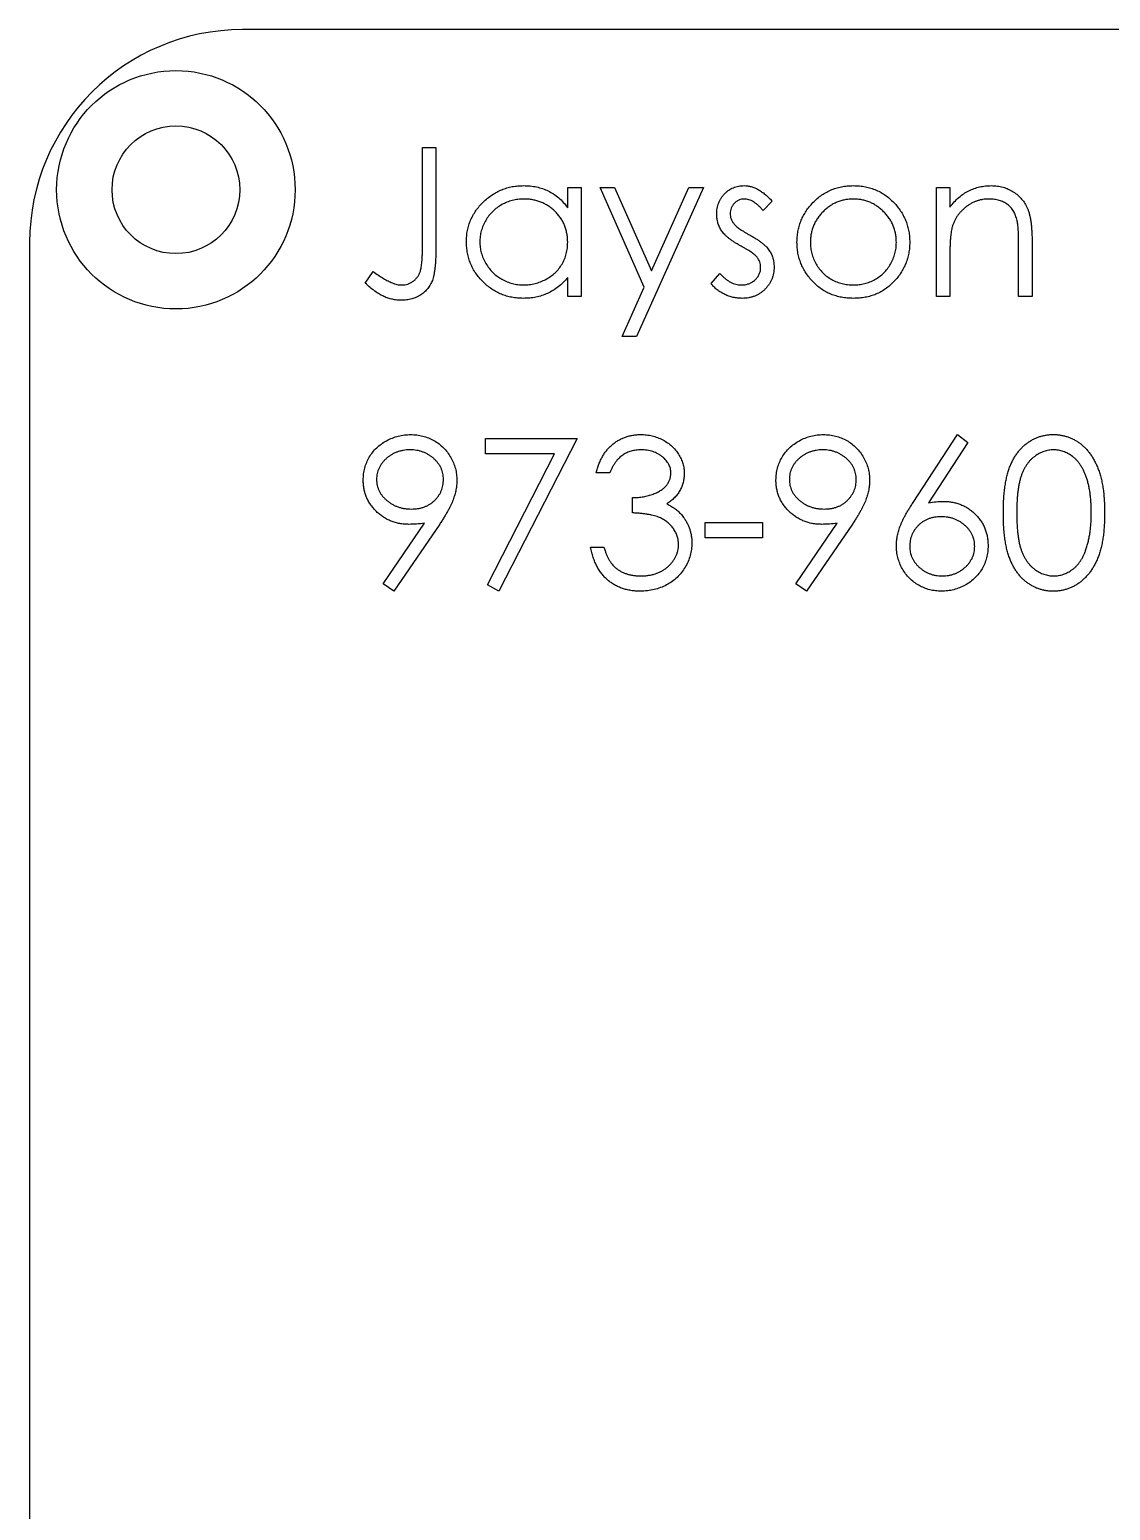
# Model space of a CAD drawing. Header units: millimetres. Extents: x -25.6 to 59.4, y -62 to 7.6.
# Drawn here: x -25.62 to -0.24, y -27.22 to 7.57 of the extents above; entities that cross this region are included whole.
import ezdxf

# ---------------------------------------------------------------- set-up
doc = ezdxf.new("R2010")
doc.units = ezdxf.units.MM

msp = doc.modelspace()

# ---------------------------------------------------------------- linework, layer by layer
at = {"color": 7, "linetype": 'Continuous', "lineweight": 25}
for p, q in [((38.139, 7.565), (-20.622, 7.565)), ((-16.398, 4.798), (-16.084, 4.798)), ((-16.398, 2.469), (-16.398, 4.798)), ((-16.084, 4.798), (-16.084, 2.434)), ((-12.988, 3.855), (-12.674, 3.855)), ((-12.988, 3.382), (-12.988, 3.855)), ((-12.674, 3.855), (-12.674, 1.298)), ((-12.225, 3.855), (-11.886, 3.855)), ((-11.191, 1.516), (-12.225, 3.855)), ((-11.886, 3.855), (-11.02, 1.896)), ((-9.802, 3.855), (-11.372, 0.355)), ((-11.02, 1.896), (-10.141, 3.855)), ((-10.141, 3.855), (-9.802, 3.855)), ((-4.327, 3.855), (-4.013, 3.855)), ((-4.327, 1.298), (-4.327, 3.855)), ((-4.013, 3.855), (-4.013, 3.394)), ((-8.186, 3.536), (-8.399, 3.317)), ((-25.622, 2.565), (-25.622, -42.435)), ((-2.398, 1.298), (-2.398, 2.501)), ((-2.084, 2.604), (-2.084, 1.298)), ((-4.013, 2.222), (-4.013, 1.298)), ((-17.744, 1.612), (-17.559, 1.881)), ((-12.988, 1.298), (-12.988, 1.74)), ((-9.622, 1.599), (-9.414, 1.836)), ((-11.712, 0.355), (-11.191, 1.516)), ((-12.674, 1.298), (-12.988, 1.298)), ((-4.013, 1.298), (-4.327, 1.298)), ((-2.084, 1.298), (-2.398, 1.298)), ((-11.372, 0.355), (-11.712, 0.355)), ((-14.917, -2.036), (-12.763, -2.036)), ((-14.917, -2.395), (-14.917, -2.036)), ((-12.763, -2.036), (-14.603, -5.625)), ((-4.878, -3.543), (-3.834, -1.946)), ((-3.834, -1.946), (-3.592, -2.136)), ((-13.295, -2.395), (-14.917, -2.395)), ((-14.874, -5.476), (-13.295, -2.395)), ((-3.592, -2.136), (-4.517, -3.55)), ((-12, -2.843), (-12.315, -2.843)), ((-11.462, -3.786), (-11.462, -3.427)), ((-17.322, -5.451), (-16.349, -4.028)), ((-15.993, -4.049), (-17.071, -5.625)), ((-9.757, -4.01), (-8.411, -4.01)), ((-9.757, -4.369), (-9.757, -4.01)), ((-8.411, -4.01), (-8.411, -4.369)), ((-7.63, -5.451), (-6.656, -4.028)), ((-6.301, -4.049), (-7.379, -5.625)), ((-8.411, -4.369), (-9.757, -4.369)), ((-12.449, -4.593), (-12.135, -4.593)), ((-17.071, -5.625), (-17.322, -5.451)), ((-14.603, -5.625), (-14.874, -5.476)), ((-7.379, -5.625), (-7.63, -5.451))]:
    msp.add_line(p, q, dxfattribs=at)
for radius in [2.8, 1.5]:
    msp.add_circle((-22.188, 3.803), radius, dxfattribs=at)
msp.add_arc((-20.622, 2.565), 5, 90, 180, dxfattribs=at)
for points, knots in [([(-15.366, 2.583), (-15.365, 2.628), (-15.362, 2.716), (-15.344, 2.845), (-15.313, 2.97), (-15.269, 3.089), (-15.213, 3.203), (-15.145, 3.313), (-15.065, 3.418), (-14.973, 3.515), (-14.873, 3.605), (-14.766, 3.684), (-14.655, 3.752), (-14.538, 3.805), (-14.416, 3.849), (-14.289, 3.879), (-14.157, 3.896), (-14.068, 3.899), (-14.022, 3.9)], [0, 0, 0, 0, 0.063775, 0.126079, 0.186904, 0.247574, 0.308003, 0.369132, 0.432033, 0.496791, 0.561611, 0.624914, 0.686726, 0.748079, 0.809582, 0.871631, 0.934886, 1, 1, 1, 1]), ([(-14.022, 3.9), (-13.97, 3.899), (-13.868, 3.896), (-13.718, 3.872), (-13.577, 3.833), (-13.442, 3.779), (-13.315, 3.707), (-13.196, 3.617), (-13.085, 3.508), (-13.021, 3.425), (-12.988, 3.382)], [0, 0, 0, 0, 0.129862, 0.254654, 0.376015, 0.495255, 0.614798, 0.738106, 0.865196, 1, 1, 1, 1]), ([(-9.488, 3.229), (-9.487, 3.253), (-9.486, 3.299), (-9.478, 3.367), (-9.462, 3.432), (-9.443, 3.494), (-9.417, 3.552), (-9.385, 3.608), (-9.348, 3.661), (-9.305, 3.71), (-9.258, 3.754), (-9.207, 3.793), (-9.154, 3.826), (-9.097, 3.854), (-9.038, 3.875), (-8.975, 3.889), (-8.909, 3.899), (-8.864, 3.9), (-8.841, 3.9)], [0, 0, 0, 0, 0.0679785, 0.1330435, 0.1965074, 0.2586134, 0.3197283, 0.3808729, 0.4426356, 0.5050793, 0.5678805, 0.6288139, 0.6889101, 0.748765, 0.8093858, 0.8708843, 0.9340375, 1, 1, 1, 1]), ([(-8.841, 3.9), (-8.814, 3.899), (-8.759, 3.897), (-8.677, 3.879), (-8.594, 3.85), (-8.512, 3.81), (-8.43, 3.758), (-8.348, 3.695), (-8.265, 3.621), (-8.213, 3.565), (-8.186, 3.536)], [0, 0, 0, 0, 0.1057143, 0.2134116, 0.3261267, 0.4444517, 0.5690611, 0.7027122, 0.8463179, 1, 1, 1, 1]), ([(-7.252, 3.477), (-7.22, 3.511), (-7.156, 3.578), (-7.049, 3.663), (-6.936, 3.737), (-6.817, 3.796), (-6.691, 3.843), (-6.559, 3.876), (-6.42, 3.897), (-6.326, 3.899), (-6.278, 3.9)], [0, 0, 0, 0, 0.128498, 0.252713, 0.374819, 0.496436, 0.617911, 0.741288, 0.8687, 1, 1, 1, 1]), ([(-6.278, 3.9), (-6.23, 3.899), (-6.136, 3.897), (-5.998, 3.876), (-5.866, 3.843), (-5.741, 3.798), (-5.622, 3.737), (-5.509, 3.665), (-5.403, 3.579), (-5.339, 3.512), (-5.306, 3.479)], [0, 0, 0, 0, 0.131751, 0.258332, 0.382134, 0.503804, 0.624693, 0.746871, 0.871514, 1, 1, 1, 1]), ([(-4.013, 3.394), (-3.98, 3.436), (-3.915, 3.517), (-3.806, 3.624), (-3.692, 3.712), (-3.572, 3.782), (-3.446, 3.835), (-3.316, 3.873), (-3.179, 3.896), (-3.087, 3.899), (-3.04, 3.9)], [0, 0, 0, 0, 0.140976, 0.2735688, 0.3989883, 0.5199298, 0.63811, 0.7565889, 0.8768598, 1, 1, 1, 1]), ([(-3.04, 3.9), (-2.993, 3.898), (-2.9, 3.895), (-2.765, 3.868), (-2.639, 3.822), (-2.523, 3.759), (-2.418, 3.68), (-2.325, 3.588), (-2.249, 3.483), (-2.198, 3.385), (-2.164, 3.299), (-2.143, 3.224), (-2.125, 3.142), (-2.109, 3.051), (-2.098, 2.951), (-2.09, 2.843), (-2.084, 2.726), (-2.084, 2.645), (-2.084, 2.604)], [0, 0, 0, 0, 0.0772404, 0.1511781, 0.223488, 0.2955426, 0.3669763, 0.4371305, 0.5070436, 0.5785597, 0.6166135, 0.6587562, 0.7044912, 0.7548031, 0.8093316, 0.8682745, 0.9320729, 1, 1, 1, 1]), ([(-14.018, 3.586), (-14.064, 3.584), (-14.155, 3.581), (-14.288, 3.556), (-14.415, 3.514), (-14.536, 3.457), (-14.649, 3.385), (-14.749, 3.298), (-14.839, 3.198), (-14.914, 3.086), (-14.976, 2.966), (-15.019, 2.84), (-15.047, 2.711), (-15.05, 2.624), (-15.052, 2.58)], [0, 0, 0, 0, 0.085921, 0.169593, 0.252476, 0.336244, 0.419505, 0.502036, 0.584775, 0.669846, 0.754185, 0.836658, 0.91801, 1, 1, 1, 1]), ([(-12.988, 2.571), (-12.989, 2.606), (-12.99, 2.676), (-13.005, 2.778), (-13.028, 2.876), (-13.06, 2.969), (-13.103, 3.058), (-13.154, 3.142), (-13.215, 3.222), (-13.284, 3.296), (-13.361, 3.364), (-13.441, 3.424), (-13.527, 3.474), (-13.617, 3.515), (-13.711, 3.547), (-13.81, 3.569), (-13.913, 3.584), (-13.983, 3.585), (-14.018, 3.586)], [0, 0, 0, 0, 0.0656338, 0.1291881, 0.1912187, 0.2519128, 0.3125075, 0.3734944, 0.4351516, 0.4987415, 0.5620952, 0.6241866, 0.6854757, 0.7460968, 0.8076116, 0.8699666, 0.933951, 1, 1, 1, 1]), ([(-8.841, 3.586), (-8.863, 3.585), (-8.907, 3.583), (-8.969, 3.562), (-9.027, 3.529), (-9.077, 3.483), (-9.12, 3.431), (-9.151, 3.372), (-9.17, 3.308), (-9.172, 3.264), (-9.174, 3.242)], [0, 0, 0, 0, 0.124958, 0.245901, 0.369166, 0.498511, 0.628504, 0.751028, 0.873724, 1, 1, 1, 1]), ([(-8.399, 3.317), (-8.418, 3.338), (-8.453, 3.379), (-8.51, 3.434), (-8.566, 3.48), (-8.621, 3.519), (-8.676, 3.549), (-8.731, 3.57), (-8.786, 3.584), (-8.823, 3.585), (-8.841, 3.586)], [0, 0, 0, 0, 0.158223, 0.305036, 0.441309, 0.565963, 0.683525, 0.793334, 0.898518, 1, 1, 1, 1]), ([(-6.279, 3.586), (-6.313, 3.585), (-6.38, 3.583), (-6.479, 3.569), (-6.574, 3.546), (-6.665, 3.513), (-6.753, 3.471), (-6.837, 3.419), (-6.917, 3.359), (-6.993, 3.289), (-7.062, 3.213), (-7.122, 3.133), (-7.174, 3.048), (-7.216, 2.96), (-7.248, 2.867), (-7.272, 2.77), (-7.286, 2.67), (-7.288, 2.602), (-7.289, 2.567)], [0, 0, 0, 0, 0.063846, 0.126044, 0.187165, 0.247399, 0.30838, 0.36978, 0.432584, 0.497641, 0.562401, 0.625557, 0.687332, 0.748313, 0.809791, 0.871768, 0.934836, 1, 1, 1, 1]), ([(-5.27, 2.567), (-5.271, 2.602), (-5.273, 2.67), (-5.287, 2.77), (-5.31, 2.867), (-5.342, 2.96), (-5.385, 3.048), (-5.437, 3.132), (-5.497, 3.214), (-5.567, 3.289), (-5.643, 3.359), (-5.723, 3.419), (-5.807, 3.471), (-5.894, 3.514), (-5.986, 3.545), (-6.081, 3.569), (-6.179, 3.583), (-6.246, 3.585), (-6.279, 3.586)], [0, 0, 0, 0, 0.065185, 0.128274, 0.19027, 0.251768, 0.312769, 0.374793, 0.43797, 0.503047, 0.568125, 0.63095, 0.692369, 0.752973, 0.813641, 0.874355, 0.936573, 1, 1, 1, 1]), ([(-5.306, 3.479), (-5.278, 3.447), (-5.223, 3.383), (-5.152, 3.279), (-5.09, 3.172), (-5.041, 3.06), (-5.003, 2.944), (-4.975, 2.823), (-4.959, 2.698), (-4.957, 2.613), (-4.956, 2.569)], [0, 0, 0, 0, 0.128157, 0.253834, 0.376506, 0.498534, 0.621368, 0.744565, 0.870634, 1, 1, 1, 1]), ([(-3.095, 3.586), (-3.12, 3.586), (-3.17, 3.585), (-3.244, 3.575), (-3.316, 3.56), (-3.387, 3.539), (-3.454, 3.51), (-3.521, 3.478), (-3.584, 3.437), (-3.646, 3.392), (-3.703, 3.342), (-3.757, 3.289), (-3.804, 3.233), (-3.847, 3.174), (-3.884, 3.112), (-3.917, 3.047), (-3.944, 2.979), (-3.958, 2.932), (-3.965, 2.909)], [0, 0, 0, 0, 0.063986, 0.126627, 0.188984, 0.25023, 0.312351, 0.374574, 0.438148, 0.50292, 0.567974, 0.630771, 0.692935, 0.754398, 0.815218, 0.876117, 0.938015, 1, 1, 1, 1]), ([(-2.435, 3.083), (-2.446, 3.122), (-2.466, 3.199), (-2.517, 3.303), (-2.58, 3.391), (-2.658, 3.463), (-2.75, 3.519), (-2.854, 3.558), (-2.97, 3.582), (-3.052, 3.585), (-3.095, 3.586)], [0, 0, 0, 0, 0.13552, 0.260833, 0.378476, 0.493178, 0.609281, 0.729981, 0.859261, 1, 1, 1, 1]), ([(-9.371, 2.835), (-9.389, 2.864), (-9.425, 2.923), (-9.46, 3.02), (-9.484, 3.122), (-9.487, 3.193), (-9.488, 3.229)], [0, 0, 0, 0, 0.246252, 0.492591, 0.74057, 1, 1, 1, 1]), ([(-9.174, 3.242), (-9.172, 3.222), (-9.17, 3.181), (-9.153, 3.122), (-9.125, 3.064), (-9.1, 3.028), (-9.087, 3.01)], [0, 0, 0, 0, 0.24004, 0.479403, 0.731757, 1, 1, 1, 1]), ([(-7.603, 2.569), (-7.602, 2.612), (-7.6, 2.697), (-7.583, 2.822), (-7.556, 2.943), (-7.517, 3.059), (-7.468, 3.17), (-7.407, 3.278), (-7.336, 3.381), (-7.28, 3.444), (-7.252, 3.477)], [0, 0, 0, 0, 0.128919, 0.255238, 0.378679, 0.501088, 0.622714, 0.746241, 0.871589, 1, 1, 1, 1]), ([(-8.93, 2.486), (-8.956, 2.501), (-9.006, 2.529), (-9.078, 2.573), (-9.142, 2.617), (-9.201, 2.66), (-9.253, 2.704), (-9.298, 2.748), (-9.338, 2.79), (-9.36, 2.821), (-9.371, 2.835)], [0, 0, 0, 0, 0.157762, 0.30595, 0.443775, 0.572824, 0.692154, 0.802296, 0.905564, 1, 1, 1, 1]), ([(-9.087, 3.01), (-9.079, 3), (-9.062, 2.979), (-9.03, 2.95), (-8.994, 2.918), (-8.951, 2.886), (-8.902, 2.853), (-8.847, 2.819), (-8.787, 2.782), (-8.744, 2.758), (-8.721, 2.746)], [0, 0, 0, 0, 0.083425, 0.17756, 0.283982, 0.402217, 0.533568, 0.676121, 0.831649, 1, 1, 1, 1]), ([(-3.965, 2.909), (-3.969, 2.892), (-3.977, 2.854), (-3.987, 2.792), (-3.995, 2.721), (-4.002, 2.64), (-4.006, 2.549), (-4.011, 2.449), (-4.013, 2.339), (-4.013, 2.262), (-4.013, 2.222)], [0, 0, 0, 0, 0.076995, 0.167615, 0.271052, 0.38946, 0.520843, 0.666399, 0.826094, 1, 1, 1, 1]), ([(-2.398, 2.501), (-2.398, 2.536), (-2.398, 2.602), (-2.4, 2.698), (-2.402, 2.784), (-2.406, 2.861), (-2.412, 2.93), (-2.418, 2.989), (-2.426, 3.039), (-2.432, 3.069), (-2.435, 3.083)], [0, 0, 0, 0, 0.17885, 0.34211, 0.489826, 0.623254, 0.74008, 0.841483, 0.928908, 1, 1, 1, 1]), ([(-16.882, 1.567), (-16.858, 1.568), (-16.81, 1.57), (-16.741, 1.588), (-16.674, 1.615), (-16.613, 1.655), (-16.557, 1.702), (-16.511, 1.76), (-16.472, 1.823), (-16.449, 1.883), (-16.434, 1.938), (-16.424, 1.989), (-16.416, 2.048), (-16.409, 2.115), (-16.405, 2.192), (-16.4, 2.276), (-16.398, 2.37), (-16.398, 2.435), (-16.398, 2.469)], [0, 0, 0, 0, 0.062326, 0.123196, 0.184036, 0.246964, 0.310699, 0.373268, 0.436588, 0.502125, 0.539005, 0.583255, 0.634447, 0.692676, 0.75857, 0.831659, 0.911917, 1, 1, 1, 1]), ([(-14.032, 1.253), (-14.077, 1.254), (-14.167, 1.256), (-14.298, 1.275), (-14.424, 1.305), (-14.545, 1.347), (-14.661, 1.403), (-14.772, 1.469), (-14.878, 1.549), (-14.977, 1.639), (-15.068, 1.738), (-15.148, 1.842), (-15.215, 1.954), (-15.27, 2.069), (-15.313, 2.191), (-15.343, 2.317), (-15.362, 2.449), (-15.365, 2.538), (-15.366, 2.583)], [0, 0, 0, 0, 0.06462, 0.127433, 0.189004, 0.24993, 0.310668, 0.372329, 0.434939, 0.499576, 0.564191, 0.626735, 0.688109, 0.749294, 0.810331, 0.871901, 0.935046, 1, 1, 1, 1]), ([(-15.052, 2.58), (-15.05, 2.536), (-15.046, 2.449), (-15.019, 2.32), (-14.974, 2.195), (-14.913, 2.073), (-14.837, 1.961), (-14.748, 1.859), (-14.646, 1.772), (-14.533, 1.698), (-14.412, 1.639), (-14.285, 1.598), (-14.155, 1.572), (-14.066, 1.568), (-14.021, 1.567)], [0, 0, 0, 0, 0.081589, 0.162859, 0.245484, 0.330807, 0.416493, 0.499893, 0.583048, 0.667158, 0.751312, 0.833785, 0.916256, 1, 1, 1, 1]), ([(-14.021, 1.567), (-13.976, 1.569), (-13.885, 1.572), (-13.752, 1.597), (-13.622, 1.639), (-13.499, 1.697), (-13.383, 1.769), (-13.28, 1.853), (-13.192, 1.95), (-13.118, 2.058), (-13.06, 2.175), (-13.017, 2.301), (-12.992, 2.434), (-12.989, 2.524), (-12.988, 2.571)], [0, 0, 0, 0, 0.084802, 0.168664, 0.252552, 0.33824, 0.423103, 0.505556, 0.586176, 0.667136, 0.748499, 0.830452, 0.913456, 1, 1, 1, 1]), ([(-8.542, 2.222), (-8.55, 2.231), (-8.567, 2.251), (-8.599, 2.28), (-8.638, 2.31), (-8.683, 2.343), (-8.735, 2.376), (-8.794, 2.411), (-8.859, 2.448), (-8.905, 2.473), (-8.93, 2.486)], [0, 0, 0, 0, 0.076875, 0.167462, 0.27227, 0.389551, 0.520801, 0.666263, 0.825545, 1, 1, 1, 1]), ([(-8.721, 2.746), (-8.694, 2.731), (-8.641, 2.701), (-8.567, 2.656), (-8.499, 2.61), (-8.438, 2.566), (-8.384, 2.52), (-8.336, 2.477), (-8.295, 2.433), (-8.272, 2.402), (-8.261, 2.387)], [0, 0, 0, 0, 0.1589891, 0.3071146, 0.4462132, 0.5748761, 0.6941521, 0.8045812, 0.9065933, 1, 1, 1, 1]), ([(-6.278, 1.253), (-6.326, 1.254), (-6.419, 1.256), (-6.556, 1.275), (-6.686, 1.306), (-6.809, 1.349), (-6.926, 1.405), (-7.036, 1.473), (-7.139, 1.554), (-7.234, 1.646), (-7.32, 1.746), (-7.396, 1.851), (-7.46, 1.961), (-7.512, 2.075), (-7.553, 2.192), (-7.582, 2.315), (-7.6, 2.441), (-7.602, 2.526), (-7.603, 2.569)], [0, 0, 0, 0, 0.068742, 0.134635, 0.198324, 0.260825, 0.322714, 0.384555, 0.446913, 0.510958, 0.574931, 0.636685, 0.697483, 0.757134, 0.816966, 0.876818, 0.937663, 1, 1, 1, 1]), ([(-7.289, 2.567), (-7.287, 2.523), (-7.284, 2.434), (-7.258, 2.303), (-7.215, 2.177), (-7.156, 2.058), (-7.083, 1.947), (-6.996, 1.848), (-6.898, 1.763), (-6.788, 1.693), (-6.67, 1.636), (-6.544, 1.597), (-6.414, 1.571), (-6.325, 1.568), (-6.279, 1.567)], [0, 0, 0, 0, 0.084733, 0.168179, 0.251488, 0.335841, 0.419834, 0.502345, 0.583649, 0.665931, 0.748717, 0.831047, 0.91441, 1, 1, 1, 1]), ([(-6.279, 1.567), (-6.234, 1.568), (-6.145, 1.571), (-6.014, 1.596), (-5.889, 1.637), (-5.771, 1.692), (-5.662, 1.764), (-5.562, 1.848), (-5.477, 1.947), (-5.403, 2.058), (-5.344, 2.177), (-5.3, 2.303), (-5.274, 2.434), (-5.271, 2.523), (-5.27, 2.567)], [0, 0, 0, 0, 0.085606, 0.168983, 0.250908, 0.333708, 0.416005, 0.49766, 0.579893, 0.663902, 0.748466, 0.831791, 0.915252, 1, 1, 1, 1]), ([(-4.956, 2.569), (-4.957, 2.526), (-4.958, 2.441), (-4.977, 2.315), (-5.005, 2.192), (-5.046, 2.075), (-5.099, 1.961), (-5.162, 1.851), (-5.238, 1.746), (-5.324, 1.646), (-5.419, 1.554), (-5.522, 1.474), (-5.632, 1.405), (-5.748, 1.349), (-5.871, 1.306), (-6.001, 1.275), (-6.137, 1.256), (-6.23, 1.254), (-6.278, 1.253)], [0, 0, 0, 0, 0.062416, 0.123337, 0.183265, 0.243172, 0.302898, 0.363774, 0.425605, 0.489659, 0.553785, 0.616222, 0.677854, 0.739517, 0.802097, 0.865866, 0.931508, 1, 1, 1, 1]), ([(-16.084, 2.434), (-16.084, 2.39), (-16.085, 2.307), (-16.088, 2.186), (-16.094, 2.075), (-16.103, 1.975), (-16.115, 1.886), (-16.129, 1.806), (-16.145, 1.737), (-16.17, 1.659), (-16.211, 1.574), (-16.272, 1.482), (-16.348, 1.402), (-16.437, 1.332), (-16.538, 1.276), (-16.65, 1.236), (-16.772, 1.212), (-16.856, 1.209), (-16.9, 1.208)], [0, 0, 0, 0, 0.077361, 0.148542, 0.214008, 0.272995, 0.326409, 0.37388, 0.41602, 0.452126, 0.518002, 0.582367, 0.647044, 0.71333, 0.780912, 0.850395, 0.922923, 1, 1, 1, 1]), ([(-8.456, 1.978), (-8.457, 2.001), (-8.459, 2.045), (-8.476, 2.109), (-8.502, 2.169), (-8.528, 2.204), (-8.542, 2.222)], [0, 0, 0, 0, 0.253475, 0.500453, 0.745578, 1, 1, 1, 1]), ([(-8.261, 2.387), (-8.242, 2.358), (-8.206, 2.298), (-8.168, 2.201), (-8.146, 2.098), (-8.143, 2.028), (-8.141, 1.992)], [0, 0, 0, 0, 0.248839, 0.495235, 0.743336, 1, 1, 1, 1]), ([(-17.559, 1.881), (-17.516, 1.852), (-17.436, 1.796), (-17.317, 1.724), (-17.212, 1.663), (-17.143, 1.632), (-17.112, 1.617)], [0, 0, 0, 0, 0.299184, 0.564899, 0.798548, 1, 1, 1, 1]), ([(-12.988, 1.74), (-13.023, 1.7), (-13.092, 1.622), (-13.208, 1.52), (-13.33, 1.435), (-13.459, 1.367), (-13.594, 1.316), (-13.734, 1.28), (-13.881, 1.256), (-13.981, 1.254), (-14.032, 1.253)], [0, 0, 0, 0, 0.134298, 0.262085, 0.38627, 0.507165, 0.6273, 0.748145, 0.87237, 1, 1, 1, 1]), ([(-9.414, 1.836), (-9.394, 1.815), (-9.356, 1.773), (-9.295, 1.718), (-9.232, 1.672), (-9.169, 1.633), (-9.105, 1.604), (-9.04, 1.583), (-8.974, 1.569), (-8.929, 1.568), (-8.907, 1.567)], [0, 0, 0, 0, 0.147476, 0.285904, 0.417172, 0.540501, 0.659238, 0.775006, 0.887229, 1, 1, 1, 1]), ([(-8.907, 1.567), (-8.877, 1.568), (-8.818, 1.571), (-8.733, 1.595), (-8.654, 1.633), (-8.586, 1.687), (-8.528, 1.75), (-8.486, 1.821), (-8.46, 1.898), (-8.457, 1.951), (-8.456, 1.978)], [0, 0, 0, 0, 0.134042, 0.261896, 0.387836, 0.517686, 0.644509, 0.764718, 0.880291, 1, 1, 1, 1]), ([(-8.141, 1.992), (-8.142, 1.966), (-8.144, 1.917), (-8.153, 1.843), (-8.17, 1.773), (-8.193, 1.706), (-8.225, 1.642), (-8.261, 1.58), (-8.305, 1.521), (-8.355, 1.466), (-8.41, 1.416), (-8.469, 1.372), (-8.531, 1.336), (-8.596, 1.306), (-8.665, 1.281), (-8.738, 1.265), (-8.813, 1.255), (-8.865, 1.253), (-8.891, 1.253)], [0, 0, 0, 0, 0.064548, 0.127199, 0.188597, 0.24864, 0.309525, 0.370037, 0.431889, 0.495704, 0.559519, 0.621372, 0.682397, 0.743568, 0.805498, 0.86864, 0.933066, 1, 1, 1, 1]), ([(-16.9, 1.208), (-16.934, 1.209), (-17.002, 1.211), (-17.104, 1.229), (-17.205, 1.256), (-17.307, 1.296), (-17.411, 1.351), (-17.518, 1.422), (-17.631, 1.51), (-17.705, 1.577), (-17.744, 1.612)], [0, 0, 0, 0, 0.1060709, 0.2134217, 0.3216855, 0.4338579, 0.5540813, 0.687587, 0.8364659, 1, 1, 1, 1]), ([(-17.112, 1.617), (-17.092, 1.61), (-17.054, 1.595), (-16.997, 1.578), (-16.939, 1.569), (-16.901, 1.568), (-16.882, 1.567)], [0, 0, 0, 0, 0.262952, 0.515707, 0.762109, 1, 1, 1, 1]), ([(-8.891, 1.253), (-8.926, 1.254), (-8.997, 1.256), (-9.1, 1.274), (-9.202, 1.303), (-9.3, 1.343), (-9.393, 1.393), (-9.479, 1.453), (-9.556, 1.521), (-9.6, 1.573), (-9.622, 1.599)], [0, 0, 0, 0, 0.1267425, 0.251724, 0.3772187, 0.5046935, 0.6314582, 0.7554011, 0.8777005, 1, 1, 1, 1]), ([(-17.789, -3.018), (-17.787, -2.969), (-17.784, -2.873), (-17.756, -2.732), (-17.711, -2.6), (-17.648, -2.475), (-17.569, -2.36), (-17.474, -2.256), (-17.364, -2.166), (-17.24, -2.088), (-17.107, -2.025), (-16.967, -1.979), (-16.822, -1.951), (-16.724, -1.948), (-16.675, -1.946)], [0, 0, 0, 0, 0.085249, 0.167327, 0.248175, 0.328829, 0.409908, 0.490584, 0.572993, 0.658265, 0.744222, 0.82906, 0.913938, 1, 1, 1, 1]), ([(-16.675, -1.946), (-16.626, -1.948), (-16.531, -1.951), (-16.39, -1.978), (-16.255, -2.023), (-16.126, -2.084), (-16.008, -2.162), (-15.901, -2.254), (-15.809, -2.361), (-15.731, -2.48), (-15.668, -2.608), (-15.623, -2.742), (-15.595, -2.88), (-15.592, -2.974), (-15.59, -3.021)], [0, 0, 0, 0, 0.085532, 0.169003, 0.251943, 0.335682, 0.419409, 0.501265, 0.583703, 0.668, 0.751919, 0.834598, 0.916526, 1, 1, 1, 1]), ([(-12.315, -2.843), (-12.306, -2.808), (-12.289, -2.739), (-12.255, -2.641), (-12.217, -2.548), (-12.171, -2.462), (-12.122, -2.381), (-12.065, -2.307), (-12.004, -2.239), (-11.936, -2.178), (-11.865, -2.123), (-11.79, -2.076), (-11.711, -2.036), (-11.63, -2.003), (-11.545, -1.978), (-11.457, -1.959), (-11.366, -1.948), (-11.304, -1.947), (-11.273, -1.946)], [0, 0, 0, 0, 0.072625, 0.141977, 0.208985, 0.273957, 0.336889, 0.398745, 0.460116, 0.520825, 0.580994, 0.640152, 0.698622, 0.757271, 0.816427, 0.876254, 0.937165, 1, 1, 1, 1]), ([(-11.273, -1.946), (-11.227, -1.947), (-11.137, -1.95), (-11.004, -1.975), (-10.876, -2.014), (-10.754, -2.069), (-10.641, -2.136), (-10.54, -2.216), (-10.453, -2.307), (-10.38, -2.408), (-10.323, -2.516), (-10.281, -2.626), (-10.255, -2.74), (-10.252, -2.817), (-10.25, -2.855)], [0, 0, 0, 0, 0.0902542, 0.1785398, 0.266093, 0.354631, 0.4418862, 0.5257469, 0.6081136, 0.6901973, 0.7708215, 0.8483262, 0.9240117, 1, 1, 1, 1]), ([(-8.097, -3.018), (-8.095, -2.969), (-8.091, -2.873), (-8.064, -2.732), (-8.019, -2.6), (-7.956, -2.475), (-7.877, -2.36), (-7.782, -2.256), (-7.671, -2.166), (-7.548, -2.088), (-7.415, -2.025), (-7.275, -1.979), (-7.13, -1.951), (-7.032, -1.948), (-6.982, -1.946)], [0, 0, 0, 0, 0.085249, 0.167327, 0.248175, 0.328829, 0.409908, 0.490584, 0.572993, 0.658265, 0.744222, 0.82906, 0.913938, 1, 1, 1, 1]), ([(-6.982, -1.946), (-6.934, -1.948), (-6.838, -1.951), (-6.697, -1.978), (-6.562, -2.023), (-6.434, -2.084), (-6.315, -2.162), (-6.209, -2.254), (-6.116, -2.361), (-6.038, -2.48), (-5.976, -2.608), (-5.931, -2.742), (-5.903, -2.88), (-5.9, -2.974), (-5.898, -3.021)], [0, 0, 0, 0, 0.085532, 0.169003, 0.251943, 0.335682, 0.419409, 0.501265, 0.583703, 0.668, 0.751919, 0.834598, 0.916526, 1, 1, 1, 1]), ([(-2.757, -3.787), (-2.757, -3.731), (-2.756, -3.622), (-2.749, -3.463), (-2.737, -3.314), (-2.721, -3.175), (-2.701, -3.046), (-2.675, -2.927), (-2.645, -2.817), (-2.611, -2.716), (-2.572, -2.624), (-2.529, -2.537), (-2.482, -2.457), (-2.432, -2.382), (-2.377, -2.313), (-2.32, -2.25), (-2.258, -2.193), (-2.192, -2.141), (-2.123, -2.095), (-2.052, -2.055), (-1.98, -2.021), (-1.905, -1.994), (-1.828, -1.972), (-1.749, -1.957), (-1.669, -1.947), (-1.614, -1.946), (-1.587, -1.946)], [0, 0, 0, 0, 0.068595, 0.133246, 0.194313, 0.251279, 0.304513, 0.354235, 0.400481, 0.443411, 0.484015, 0.523252, 0.561042, 0.5979, 0.633518, 0.668314, 0.702496, 0.736685, 0.770293, 0.803437, 0.835913, 0.86846, 0.900847, 0.933467, 0.966258, 1, 1, 1, 1]), ([(-1.587, -1.946), (-1.559, -1.946), (-1.503, -1.947), (-1.422, -1.957), (-1.342, -1.972), (-1.264, -1.994), (-1.188, -2.021), (-1.114, -2.055), (-1.042, -2.095), (-0.972, -2.142), (-0.905, -2.194), (-0.842, -2.252), (-0.782, -2.317), (-0.725, -2.388), (-0.673, -2.465), (-0.624, -2.548), (-0.579, -2.638), (-0.537, -2.733), (-0.5, -2.836), (-0.466, -2.947), (-0.44, -3.066), (-0.417, -3.194), (-0.4, -3.331), (-0.387, -3.475), (-0.381, -3.629), (-0.379, -3.733), (-0.379, -3.787)], [0, 0, 0, 0, 0.033788, 0.067194, 0.099862, 0.132567, 0.165151, 0.197913, 0.231319, 0.265083, 0.299255, 0.334399, 0.369943, 0.406284, 0.444064, 0.482998, 0.523354, 0.565537, 0.609613, 0.656391, 0.705885, 0.758325, 0.813832, 0.872795, 0.934722, 1, 1, 1, 1]), ([(-16.691, -2.305), (-16.718, -2.306), (-16.77, -2.307), (-16.847, -2.316), (-16.921, -2.333), (-16.992, -2.355), (-17.06, -2.384), (-17.126, -2.419), (-17.188, -2.461), (-17.246, -2.508), (-17.3, -2.559), (-17.346, -2.615), (-17.386, -2.673), (-17.419, -2.733), (-17.444, -2.796), (-17.462, -2.862), (-17.473, -2.93), (-17.474, -2.977), (-17.475, -3)], [0, 0, 0, 0, 0.068712, 0.134812, 0.199538, 0.263335, 0.326747, 0.390328, 0.454126, 0.519203, 0.58351, 0.645497, 0.70529, 0.763488, 0.821856, 0.880004, 0.939108, 1, 1, 1, 1]), ([(-15.904, -3), (-15.905, -2.977), (-15.906, -2.93), (-15.917, -2.862), (-15.935, -2.796), (-15.96, -2.733), (-15.993, -2.673), (-16.033, -2.615), (-16.08, -2.559), (-16.134, -2.508), (-16.192, -2.461), (-16.254, -2.419), (-16.319, -2.384), (-16.388, -2.355), (-16.459, -2.332), (-16.533, -2.316), (-16.611, -2.307), (-16.664, -2.306), (-16.691, -2.305)], [0, 0, 0, 0, 0.06076, 0.119735, 0.177757, 0.235999, 0.29407, 0.353733, 0.415973, 0.48014, 0.545076, 0.608735, 0.672178, 0.735453, 0.799112, 0.864284, 0.930837, 1, 1, 1, 1]), ([(-11.268, -2.305), (-11.308, -2.306), (-11.386, -2.309), (-11.498, -2.333), (-11.603, -2.371), (-11.682, -2.416), (-11.741, -2.461), (-11.783, -2.5), (-11.825, -2.543), (-11.863, -2.594), (-11.901, -2.648), (-11.936, -2.708), (-11.97, -2.774), (-11.99, -2.82), (-12, -2.843)], [0, 0, 0, 0, 0.122712, 0.239685, 0.351816, 0.463766, 0.520818, 0.579448, 0.640604, 0.705298, 0.773634, 0.844669, 0.920057, 1, 1, 1, 1]), ([(-10.565, -2.854), (-10.565, -2.836), (-10.566, -2.799), (-10.576, -2.746), (-10.592, -2.695), (-10.613, -2.645), (-10.642, -2.598), (-10.676, -2.552), (-10.717, -2.508), (-10.764, -2.468), (-10.815, -2.429), (-10.87, -2.396), (-10.928, -2.368), (-10.99, -2.344), (-11.055, -2.327), (-11.123, -2.314), (-11.195, -2.307), (-11.244, -2.306), (-11.268, -2.305)], [0, 0, 0, 0, 0.055275, 0.109966, 0.163247, 0.218076, 0.273301, 0.330909, 0.390995, 0.454176, 0.518862, 0.583311, 0.648517, 0.715031, 0.782502, 0.852323, 0.924928, 1, 1, 1, 1]), ([(-6.999, -2.305), (-7.025, -2.306), (-7.078, -2.307), (-7.155, -2.316), (-7.229, -2.333), (-7.3, -2.355), (-7.368, -2.384), (-7.433, -2.419), (-7.495, -2.461), (-7.554, -2.508), (-7.608, -2.559), (-7.654, -2.615), (-7.693, -2.673), (-7.726, -2.733), (-7.751, -2.796), (-7.77, -2.862), (-7.78, -2.93), (-7.782, -2.977), (-7.782, -3)], [0, 0, 0, 0, 0.068712, 0.134812, 0.199538, 0.263335, 0.326747, 0.390328, 0.454126, 0.519203, 0.58351, 0.645497, 0.70529, 0.763488, 0.821856, 0.880004, 0.939108, 1, 1, 1, 1]), ([(-6.212, -3), (-6.213, -2.977), (-6.214, -2.93), (-6.225, -2.862), (-6.243, -2.796), (-6.268, -2.733), (-6.301, -2.673), (-6.341, -2.615), (-6.388, -2.559), (-6.442, -2.508), (-6.5, -2.461), (-6.562, -2.419), (-6.627, -2.384), (-6.695, -2.355), (-6.767, -2.332), (-6.841, -2.316), (-6.919, -2.307), (-6.972, -2.306), (-6.999, -2.305)], [0, 0, 0, 0, 0.06076, 0.119735, 0.177757, 0.235999, 0.29407, 0.353733, 0.415973, 0.48014, 0.545076, 0.608735, 0.672178, 0.735453, 0.799112, 0.864284, 0.930837, 1, 1, 1, 1]), ([(-1.576, -2.305), (-1.615, -2.307), (-1.692, -2.311), (-1.807, -2.34), (-1.917, -2.39), (-2.004, -2.445), (-2.071, -2.497), (-2.118, -2.542), (-2.162, -2.592), (-2.203, -2.646), (-2.241, -2.705), (-2.276, -2.768), (-2.307, -2.836), (-2.336, -2.908), (-2.362, -2.988), (-2.383, -3.076), (-2.402, -3.172), (-2.416, -3.278), (-2.428, -3.392), (-2.436, -3.515), (-2.442, -3.648), (-2.443, -3.739), (-2.443, -3.786)], [0, 0, 0, 0, 0.0603866, 0.1208832, 0.1827546, 0.247811, 0.2812991, 0.3150876, 0.3497024, 0.3848566, 0.4209662, 0.4585112, 0.4971747, 0.537602, 0.580503, 0.6274675, 0.6783882, 0.7339832, 0.7937467, 0.8577137, 0.9266979, 1, 1, 1, 1]), ([(-0.693, -3.786), (-0.693, -3.744), (-0.694, -3.661), (-0.698, -3.541), (-0.709, -3.426), (-0.721, -3.317), (-0.738, -3.215), (-0.757, -3.117), (-0.782, -3.026), (-0.809, -2.94), (-0.84, -2.861), (-0.874, -2.787), (-0.91, -2.718), (-0.949, -2.654), (-0.991, -2.596), (-1.037, -2.545), (-1.085, -2.498), (-1.152, -2.445), (-1.239, -2.39), (-1.348, -2.34), (-1.461, -2.311), (-1.538, -2.307), (-1.576, -2.305)], [0, 0, 0, 0, 0.065681, 0.128486, 0.188175, 0.245106, 0.299448, 0.350823, 0.399942, 0.446672, 0.491255, 0.533376, 0.573853, 0.612526, 0.649597, 0.685532, 0.720106, 0.753838, 0.818925, 0.880493, 0.940311, 1, 1, 1, 1]), ([(-16.717, -4.055), (-16.754, -4.054), (-16.826, -4.052), (-16.932, -4.038), (-17.034, -4.015), (-17.131, -3.981), (-17.225, -3.939), (-17.314, -3.888), (-17.399, -3.827), (-17.478, -3.757), (-17.55, -3.68), (-17.615, -3.599), (-17.668, -3.512), (-17.713, -3.422), (-17.746, -3.327), (-17.771, -3.228), (-17.786, -3.124), (-17.788, -3.054), (-17.789, -3.018)], [0, 0, 0, 0, 0.066295, 0.130131, 0.192862, 0.25436, 0.31591, 0.377338, 0.440205, 0.504175, 0.568034, 0.630228, 0.690861, 0.751422, 0.811466, 0.87275, 0.935391, 1, 1, 1, 1]), ([(-17.475, -3), (-17.474, -3.024), (-17.473, -3.071), (-17.461, -3.139), (-17.442, -3.205), (-17.416, -3.268), (-17.382, -3.329), (-17.341, -3.387), (-17.292, -3.442), (-17.236, -3.494), (-17.176, -3.541), (-17.111, -3.583), (-17.043, -3.618), (-16.972, -3.646), (-16.898, -3.669), (-16.821, -3.685), (-16.741, -3.694), (-16.686, -3.695), (-16.659, -3.696)], [0, 0, 0, 0, 0.05954, 0.117423, 0.17444, 0.231734, 0.289722, 0.3492, 0.410516, 0.47508, 0.540094, 0.604444, 0.668697, 0.73211, 0.796739, 0.862906, 0.930462, 1, 1, 1, 1]), ([(-16.659, -3.696), (-16.631, -3.695), (-16.577, -3.694), (-16.497, -3.685), (-16.422, -3.669), (-16.352, -3.646), (-16.285, -3.618), (-16.222, -3.583), (-16.164, -3.541), (-16.11, -3.494), (-16.063, -3.441), (-16.02, -3.386), (-15.984, -3.329), (-15.955, -3.268), (-15.932, -3.205), (-15.916, -3.139), (-15.907, -3.071), (-15.905, -3.024), (-15.904, -3)], [0, 0, 0, 0, 0.072713, 0.141547, 0.208363, 0.272462, 0.33539, 0.397711, 0.459383, 0.522098, 0.584315, 0.644392, 0.703345, 0.761509, 0.82003, 0.878517, 0.938265, 1, 1, 1, 1]), ([(-15.59, -3.021), (-15.591, -3.058), (-15.594, -3.133), (-15.61, -3.246), (-15.639, -3.361), (-15.671, -3.459), (-15.702, -3.54), (-15.732, -3.604), (-15.764, -3.671), (-15.802, -3.74), (-15.843, -3.814), (-15.889, -3.89), (-15.939, -3.969), (-15.975, -4.022), (-15.993, -4.049)], [0, 0, 0, 0, 0.09832, 0.199417, 0.305603, 0.416162, 0.474582, 0.537006, 0.603857, 0.67409, 0.749417, 0.828253, 0.912054, 1, 1, 1, 1]), ([(-11.462, -3.427), (-11.419, -3.426), (-11.334, -3.425), (-11.21, -3.407), (-11.091, -3.383), (-10.981, -3.346), (-10.88, -3.303), (-10.793, -3.253), (-10.72, -3.198), (-10.662, -3.136), (-10.619, -3.07), (-10.587, -3.001), (-10.568, -2.928), (-10.566, -2.879), (-10.565, -2.854)], [0, 0, 0, 0, 0.110166, 0.215787, 0.318027, 0.417574, 0.51165, 0.596162, 0.672935, 0.74367, 0.810677, 0.874059, 0.936696, 1, 1, 1, 1]), ([(-10.25, -2.855), (-10.252, -2.892), (-10.254, -2.965), (-10.273, -3.07), (-10.306, -3.17), (-10.351, -3.264), (-10.409, -3.352), (-10.48, -3.433), (-10.563, -3.509), (-10.627, -3.553), (-10.659, -3.575)], [0, 0, 0, 0, 0.128068, 0.250608, 0.37063, 0.490072, 0.610375, 0.734313, 0.863217, 1, 1, 1, 1]), ([(-7.025, -4.055), (-7.061, -4.054), (-7.133, -4.052), (-7.239, -4.038), (-7.341, -4.015), (-7.439, -3.981), (-7.532, -3.939), (-7.621, -3.888), (-7.706, -3.827), (-7.786, -3.757), (-7.858, -3.68), (-7.922, -3.599), (-7.976, -3.512), (-8.02, -3.422), (-8.054, -3.327), (-8.079, -3.228), (-8.094, -3.124), (-8.096, -3.054), (-8.097, -3.018)], [0, 0, 0, 0, 0.066295, 0.130131, 0.192862, 0.25436, 0.31591, 0.377338, 0.440205, 0.504175, 0.568034, 0.630228, 0.690861, 0.751422, 0.811466, 0.87275, 0.935391, 1, 1, 1, 1]), ([(-7.782, -3), (-7.782, -3.024), (-7.781, -3.071), (-7.769, -3.139), (-7.75, -3.205), (-7.724, -3.268), (-7.69, -3.329), (-7.648, -3.387), (-7.599, -3.442), (-7.544, -3.494), (-7.483, -3.541), (-7.419, -3.583), (-7.351, -3.618), (-7.28, -3.646), (-7.206, -3.669), (-7.129, -3.685), (-7.048, -3.694), (-6.994, -3.695), (-6.966, -3.696)], [0, 0, 0, 0, 0.05954, 0.117423, 0.17444, 0.231734, 0.289722, 0.3492, 0.410516, 0.47508, 0.540094, 0.604444, 0.668697, 0.73211, 0.796739, 0.862906, 0.930462, 1, 1, 1, 1]), ([(-6.966, -3.696), (-6.939, -3.695), (-6.884, -3.694), (-6.805, -3.685), (-6.73, -3.669), (-6.659, -3.646), (-6.592, -3.618), (-6.53, -3.583), (-6.472, -3.541), (-6.418, -3.494), (-6.37, -3.441), (-6.328, -3.386), (-6.292, -3.329), (-6.263, -3.268), (-6.239, -3.205), (-6.223, -3.139), (-6.214, -3.071), (-6.213, -3.024), (-6.212, -3)], [0, 0, 0, 0, 0.072713, 0.141547, 0.208363, 0.272462, 0.33539, 0.397711, 0.459383, 0.522098, 0.584315, 0.644392, 0.703345, 0.761509, 0.82003, 0.878517, 0.938265, 1, 1, 1, 1]), ([(-5.898, -3.021), (-5.899, -3.058), (-5.901, -3.133), (-5.918, -3.246), (-5.947, -3.361), (-5.979, -3.459), (-6.01, -3.54), (-6.039, -3.604), (-6.072, -3.671), (-6.11, -3.74), (-6.15, -3.814), (-6.197, -3.89), (-6.247, -3.969), (-6.283, -4.022), (-6.301, -4.049)], [0, 0, 0, 0, 0.09832, 0.199417, 0.305603, 0.416162, 0.474582, 0.537006, 0.603857, 0.67409, 0.749417, 0.828253, 0.912054, 1, 1, 1, 1]), ([(-10.385, -4.526), (-10.387, -4.493), (-10.39, -4.428), (-10.413, -4.333), (-10.451, -4.24), (-10.505, -4.153), (-10.57, -4.073), (-10.647, -4), (-10.735, -3.941), (-10.816, -3.9), (-10.887, -3.872), (-10.949, -3.853), (-11.018, -3.837), (-11.093, -3.823), (-11.175, -3.81), (-11.265, -3.8), (-11.361, -3.791), (-11.428, -3.788), (-11.462, -3.786)], [0, 0, 0, 0, 0.066909, 0.133485, 0.201035, 0.271234, 0.34288, 0.413836, 0.485977, 0.56023, 0.599884, 0.644055, 0.691892, 0.744688, 0.801492, 0.862858, 0.929328, 1, 1, 1, 1]), ([(-10.659, -3.575), (-10.622, -3.593), (-10.548, -3.629), (-10.448, -3.699), (-10.356, -3.779), (-10.305, -3.842), (-10.28, -3.874)], [0, 0, 0, 0, 0.2538796, 0.5030089, 0.7502911, 1, 1, 1, 1]), ([(-5.27, -4.56), (-5.268, -4.524), (-5.266, -4.45), (-5.249, -4.339), (-5.222, -4.225), (-5.192, -4.128), (-5.16, -4.049), (-5.133, -3.985), (-5.1, -3.919), (-5.065, -3.849), (-5.024, -3.777), (-4.98, -3.701), (-4.93, -3.623), (-4.896, -3.57), (-4.878, -3.543)], [0, 0, 0, 0, 0.097818, 0.199726, 0.305276, 0.415811, 0.474472, 0.537274, 0.603657, 0.674299, 0.749834, 0.828598, 0.912378, 1, 1, 1, 1]), ([(-4.517, -3.55), (-4.455, -3.54), (-4.335, -3.521), (-4.213, -3.518), (-4.154, -3.516)], [0, 0, 0, 0, 0.5126593, 1, 1, 1, 1]), ([(-4.154, -3.516), (-4.119, -3.517), (-4.049, -3.519), (-3.946, -3.534), (-3.847, -3.557), (-3.753, -3.59), (-3.662, -3.632), (-3.576, -3.683), (-3.494, -3.745), (-3.417, -3.815), (-3.347, -3.891), (-3.284, -3.973), (-3.232, -4.059), (-3.19, -4.149), (-3.157, -4.244), (-3.133, -4.344), (-3.119, -4.447), (-3.117, -4.518), (-3.116, -4.553)], [0, 0, 0, 0, 0.0652308, 0.1284049, 0.1900671, 0.2509434, 0.3115458, 0.3728628, 0.4350237, 0.4990717, 0.5630911, 0.6255101, 0.68668, 0.7472825, 0.8085635, 0.8707421, 0.934341, 1, 1, 1, 1]), ([(-1.587, -5.625), (-1.614, -5.625), (-1.669, -5.624), (-1.749, -5.615), (-1.828, -5.599), (-1.904, -5.578), (-1.979, -5.552), (-2.051, -5.517), (-2.121, -5.478), (-2.189, -5.433), (-2.254, -5.382), (-2.316, -5.325), (-2.374, -5.262), (-2.428, -5.192), (-2.479, -5.117), (-2.526, -5.037), (-2.569, -4.95), (-2.609, -4.856), (-2.644, -4.755), (-2.675, -4.645), (-2.699, -4.525), (-2.72, -4.396), (-2.737, -4.257), (-2.749, -4.109), (-2.756, -3.951), (-2.757, -3.843), (-2.757, -3.787)], [0, 0, 0, 0, 0.0337871, 0.0666217, 0.0992849, 0.1313612, 0.1635852, 0.1961039, 0.2289023, 0.2621581, 0.2959912, 0.3302178, 0.3650598, 0.4009507, 0.4376204, 0.4757075, 0.5153807, 0.5564135, 0.5997648, 0.6464242, 0.6964314, 0.7497815, 0.8065733, 0.8674355, 0.9318868, 1, 1, 1, 1]), ([(-2.443, -3.786), (-2.443, -3.832), (-2.442, -3.923), (-2.436, -4.055), (-2.428, -4.178), (-2.417, -4.292), (-2.402, -4.397), (-2.384, -4.494), (-2.362, -4.582), (-2.337, -4.662), (-2.308, -4.734), (-2.276, -4.802), (-2.242, -4.865), (-2.204, -4.924), (-2.162, -4.978), (-2.118, -5.028), (-2.07, -5.073), (-2.004, -5.126), (-1.916, -5.182), (-1.805, -5.23), (-1.692, -5.261), (-1.615, -5.265), (-1.576, -5.266)], [0, 0, 0, 0, 0.072951, 0.141584, 0.205926, 0.265301, 0.320597, 0.371817, 0.41879, 0.461699, 0.502134, 0.540804, 0.578181, 0.614297, 0.649678, 0.684299, 0.718359, 0.752081, 0.817652, 0.879722, 0.939966, 1, 1, 1, 1]), ([(-0.379, -3.787), (-0.379, -3.841), (-0.381, -3.945), (-0.387, -4.097), (-0.4, -4.241), (-0.416, -4.377), (-0.439, -4.504), (-0.466, -4.623), (-0.497, -4.734), (-0.535, -4.836), (-0.576, -4.931), (-0.621, -5.02), (-0.67, -5.103), (-0.722, -5.18), (-0.778, -5.251), (-0.839, -5.316), (-0.903, -5.375), (-0.97, -5.428), (-1.04, -5.474), (-1.112, -5.515), (-1.187, -5.548), (-1.263, -5.577), (-1.341, -5.599), (-1.421, -5.614), (-1.503, -5.624), (-1.559, -5.625), (-1.587, -5.625)], [0, 0, 0, 0, 0.065063, 0.126773, 0.185516, 0.240765, 0.29298, 0.34225, 0.388919, 0.432776, 0.474628, 0.514775, 0.553606, 0.591426, 0.628028, 0.663804, 0.698984, 0.733591, 0.767628, 0.801208, 0.834264, 0.866981, 0.89972, 0.932702, 0.966176, 1, 1, 1, 1]), ([(-0.825, -4.666), (-0.815, -4.634), (-0.793, -4.571), (-0.766, -4.473), (-0.744, -4.369), (-0.724, -4.262), (-0.711, -4.15), (-0.7, -4.032), (-0.694, -3.911), (-0.693, -3.828), (-0.693, -3.786)], [0, 0, 0, 0, 0.110588, 0.224542, 0.342503, 0.464324, 0.590756, 0.722227, 0.858843, 1, 1, 1, 1]), ([(-16.349, -4.028), (-16.411, -4.036), (-16.533, -4.051), (-16.656, -4.054), (-16.717, -4.055)], [0, 0, 0, 0, 0.507858, 1, 1, 1, 1]), ([(-10.28, -3.874), (-10.263, -3.897), (-10.23, -3.943), (-10.188, -4.016), (-10.151, -4.091), (-10.122, -4.168), (-10.099, -4.247), (-10.083, -4.328), (-10.073, -4.411), (-10.072, -4.468), (-10.071, -4.496)], [0, 0, 0, 0, 0.128136, 0.254173, 0.378112, 0.501712, 0.623986, 0.747096, 0.872875, 1, 1, 1, 1]), ([(-6.656, -4.028), (-6.719, -4.036), (-6.841, -4.051), (-6.964, -4.054), (-7.025, -4.055)], [0, 0, 0, 0, 0.507858, 1, 1, 1, 1]), ([(-4.22, -3.875), (-4.247, -3.876), (-4.299, -3.878), (-4.375, -3.887), (-4.448, -3.903), (-4.517, -3.924), (-4.581, -3.953), (-4.642, -3.989), (-4.699, -4.03), (-4.752, -4.078), (-4.8, -4.13), (-4.841, -4.185), (-4.877, -4.243), (-4.905, -4.303), (-4.928, -4.367), (-4.944, -4.433), (-4.953, -4.502), (-4.955, -4.549), (-4.956, -4.572)], [0, 0, 0, 0, 0.070599, 0.137901, 0.203196, 0.26679, 0.329106, 0.390654, 0.452653, 0.515748, 0.577926, 0.63893, 0.698351, 0.757296, 0.816394, 0.876267, 0.936817, 1, 1, 1, 1]), ([(-3.43, -4.572), (-3.43, -4.548), (-3.432, -4.502), (-3.444, -4.433), (-3.461, -4.367), (-3.486, -4.303), (-3.52, -4.242), (-3.56, -4.185), (-3.607, -4.129), (-3.661, -4.078), (-3.72, -4.03), (-3.782, -3.989), (-3.848, -3.954), (-3.916, -3.924), (-3.988, -3.903), (-4.063, -3.887), (-4.14, -3.878), (-4.193, -3.876), (-4.22, -3.875)], [0, 0, 0, 0, 0.061138, 0.119994, 0.178225, 0.236256, 0.294929, 0.354716, 0.41673, 0.480664, 0.545832, 0.609758, 0.672971, 0.736017, 0.799839, 0.864775, 0.931088, 1, 1, 1, 1]), ([(-10.071, -4.496), (-10.073, -4.545), (-10.076, -4.643), (-10.108, -4.787), (-10.158, -4.928), (-10.228, -5.064), (-10.314, -5.19), (-10.416, -5.303), (-10.534, -5.4), (-10.665, -5.481), (-10.806, -5.546), (-10.958, -5.591), (-11.117, -5.621), (-11.226, -5.624), (-11.282, -5.625)], [0, 0, 0, 0, 0.079648, 0.158922, 0.239619, 0.322609, 0.406035, 0.487602, 0.569685, 0.653036, 0.737436, 0.822478, 0.909748, 1, 1, 1, 1]), ([(-11.282, -5.625), (-11.319, -5.625), (-11.393, -5.623), (-11.501, -5.611), (-11.604, -5.59), (-11.703, -5.561), (-11.797, -5.525), (-11.886, -5.479), (-11.97, -5.426), (-12.049, -5.364), (-12.123, -5.295), (-12.19, -5.217), (-12.251, -5.132), (-12.304, -5.039), (-12.351, -4.939), (-12.39, -4.831), (-12.425, -4.715), (-12.441, -4.635), (-12.449, -4.593)], [0, 0, 0, 0, 0.065541, 0.128963, 0.190377, 0.250092, 0.308548, 0.366398, 0.424542, 0.48317, 0.542243, 0.601739, 0.662506, 0.724856, 0.789128, 0.856346, 0.926295, 1, 1, 1, 1]), ([(-12.135, -4.593), (-12.127, -4.62), (-12.111, -4.673), (-12.084, -4.748), (-12.053, -4.817), (-12.02, -4.881), (-11.985, -4.939), (-11.946, -4.991), (-11.906, -5.038), (-11.876, -5.064), (-11.861, -5.077)], [0, 0, 0, 0, 0.14977, 0.291316, 0.425966, 0.55216, 0.671527, 0.786122, 0.895325, 1, 1, 1, 1]), ([(-11.276, -5.266), (-11.243, -5.266), (-11.179, -5.265), (-11.086, -5.254), (-10.997, -5.237), (-10.914, -5.213), (-10.835, -5.182), (-10.761, -5.143), (-10.693, -5.098), (-10.629, -5.046), (-10.572, -4.99), (-10.522, -4.931), (-10.479, -4.869), (-10.445, -4.805), (-10.418, -4.739), (-10.399, -4.67), (-10.387, -4.599), (-10.386, -4.55), (-10.385, -4.526)], [0, 0, 0, 0, 0.076072, 0.148752, 0.218403, 0.28576, 0.350598, 0.414964, 0.478069, 0.541761, 0.60435, 0.664075, 0.721464, 0.777587, 0.832644, 0.887844, 0.94346, 1, 1, 1, 1]), ([(-4.21, -5.625), (-4.257, -5.624), (-4.35, -5.621), (-4.487, -5.594), (-4.619, -5.55), (-4.745, -5.49), (-4.861, -5.414), (-4.965, -5.322), (-5.056, -5.217), (-5.132, -5.099), (-5.193, -4.971), (-5.238, -4.838), (-5.264, -4.7), (-5.268, -4.607), (-5.27, -4.56)], [0, 0, 0, 0, 0.084335, 0.167052, 0.249566, 0.33274, 0.415915, 0.497828, 0.580373, 0.6646, 0.749467, 0.83251, 0.915639, 1, 1, 1, 1]), ([(-4.956, -4.572), (-4.955, -4.596), (-4.954, -4.642), (-4.943, -4.711), (-4.926, -4.776), (-4.9, -4.839), (-4.87, -4.9), (-4.83, -4.957), (-4.786, -5.013), (-4.733, -5.064), (-4.676, -5.111), (-4.616, -5.153), (-4.552, -5.188), (-4.486, -5.216), (-4.417, -5.239), (-4.345, -5.255), (-4.27, -5.264), (-4.219, -5.266), (-4.193, -5.266)], [0, 0, 0, 0, 0.061842, 0.121262, 0.180746, 0.239231, 0.298308, 0.358183, 0.420359, 0.484792, 0.549938, 0.613718, 0.676681, 0.739154, 0.8022, 0.86674, 0.93205, 1, 1, 1, 1]), ([(-3.116, -4.553), (-3.117, -4.602), (-3.12, -4.699), (-3.148, -4.839), (-3.191, -4.973), (-3.253, -5.098), (-3.33, -5.214), (-3.424, -5.317), (-3.532, -5.408), (-3.653, -5.485), (-3.784, -5.548), (-3.921, -5.593), (-4.064, -5.62), (-4.161, -5.624), (-4.21, -5.625)], [0, 0, 0, 0, 0.085948, 0.169125, 0.250399, 0.33229, 0.413364, 0.494172, 0.576022, 0.660757, 0.745783, 0.830044, 0.914028, 1, 1, 1, 1]), ([(-4.193, -5.266), (-4.167, -5.266), (-4.116, -5.264), (-4.041, -5.255), (-3.969, -5.239), (-3.9, -5.216), (-3.833, -5.188), (-3.77, -5.153), (-3.71, -5.111), (-3.653, -5.064), (-3.6, -5.013), (-3.555, -4.957), (-3.517, -4.9), (-3.485, -4.84), (-3.46, -4.776), (-3.443, -4.711), (-3.432, -4.642), (-3.431, -4.596), (-3.43, -4.572)], [0, 0, 0, 0, 0.067962, 0.133283, 0.197835, 0.260892, 0.323377, 0.38635, 0.449638, 0.514795, 0.57924, 0.641814, 0.701359, 0.760727, 0.819222, 0.878716, 0.938147, 1, 1, 1, 1]), ([(-1.576, -5.266), (-1.537, -5.265), (-1.46, -5.262), (-1.347, -5.231), (-1.237, -5.184), (-1.151, -5.129), (-1.085, -5.077), (-1.039, -5.033), (-0.995, -4.983), (-0.955, -4.929), (-0.917, -4.87), (-0.883, -4.806), (-0.852, -4.738), (-0.834, -4.69), (-0.825, -4.666)], [0, 0, 0, 0, 0.112813, 0.225394, 0.339595, 0.459675, 0.521735, 0.583926, 0.648174, 0.713881, 0.781004, 0.851451, 0.924051, 1, 1, 1, 1]), ([(-11.861, -5.077), (-11.841, -5.092), (-11.802, -5.122), (-11.738, -5.161), (-11.671, -5.194), (-11.6, -5.22), (-11.525, -5.241), (-11.445, -5.255), (-11.362, -5.265), (-11.305, -5.266), (-11.276, -5.266)], [0, 0, 0, 0, 0.118271, 0.236178, 0.355663, 0.475904, 0.600127, 0.728608, 0.861313, 1, 1, 1, 1])]:
    msp.add_open_spline(points, degree=3, knots=knots, dxfattribs=at)

doc.saveas('drawing.dxf')
